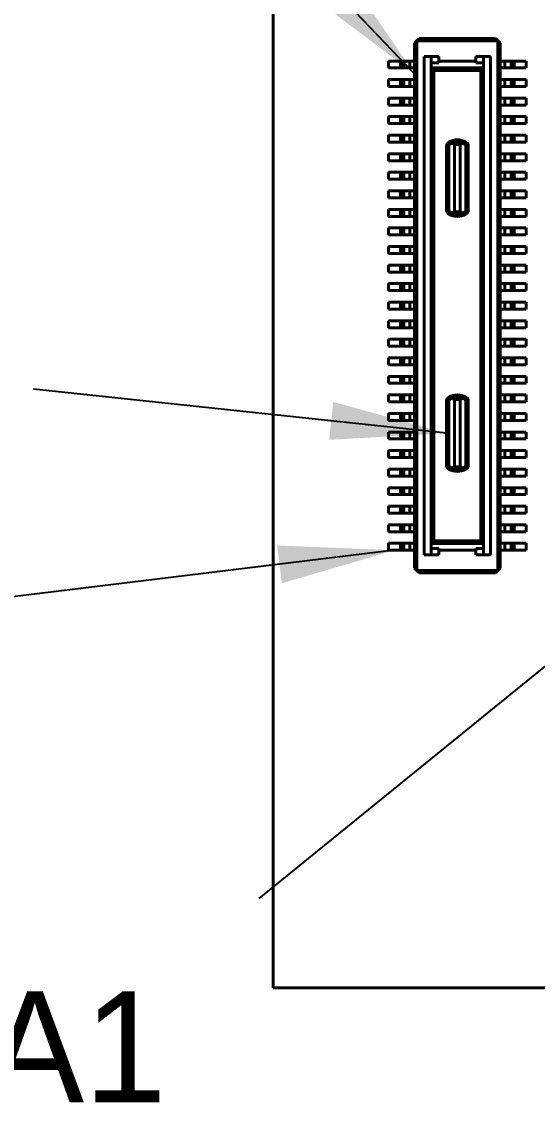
# Model space of a CAD drawing. Header units: millimetres. Extents: x 15 to 205, y 5 to 292.
# Drawn here: x 112.36 to 123.48, y 125.52 to 148.83 of the extents above; entities that cross this region are included whole.
import ezdxf

# ---------------------------------------------------------------- set-up
doc = ezdxf.new("R2010")
doc.units = ezdxf.units.MM
doc.layers.add('Annotations', color=7, linetype='Continuous')
doc.layers.add('Geometries', color=7, linetype='Continuous')
doc.dimstyles.new('ISO-25', dxfattribs={"dimtxt": 2.5, "dimasz": 2.5, "dimexe": 1.25, "dimexo": 0.625, "dimtad": 1, "dimtxsty": 'Standard', "dimcen": 2.5, "dimadec": 0, "dimazin": 0, "dimtfac": 1, "dimtmove": 0, "dimatfit": 3, "dimfxl": 1, "dimarcsym": 0})

msp = doc.modelspace()

# ---------------------------------------------------------------- linework, layer by layer
at = {"layer": 'Geometries', "linetype": 'Continuous', "lineweight": 40}
for p, q in [((117.783, 160.993), (117.783, 127.993)), ((120.878, 148.413), (120.928, 148.463)), ((120.928, 148.463), (122.578, 148.463)), ((122.628, 148.413), (122.578, 148.463)), ((120.828, 148.363), (120.878, 148.413)), ((120.828, 148.363), (120.828, 147.978)), ((120.878, 136.993), (120.878, 148.413)), ((120.878, 148.413), (122.628, 148.413)), ((122.628, 148.413), (122.678, 148.363)), ((122.628, 136.993), (122.628, 148.413)), ((122.678, 148.363), (122.678, 147.978)), ((121.038, 148.073), (121.038, 137.333)), ((121.188, 148.073), (121.038, 148.073)), ((121.188, 147.939), (121.188, 148.073)), ((121.353, 148.073), (121.188, 148.073)), ((121.353, 147.973), (121.353, 148.073)), ((122.153, 148.073), (122.318, 148.073)), ((122.153, 147.973), (122.153, 148.073)), ((122.318, 148.073), (122.468, 148.073)), ((122.318, 147.939), (122.318, 148.073)), ((122.468, 137.333), (122.468, 148.073)), ((120.528, 147.978), (120.268, 147.978)), ((120.268, 147.978), (120.268, 147.828)), ((120.268, 147.828), (120.528, 147.828)), ((120.528, 147.978), (120.572, 147.978)), ((120.528, 147.828), (120.528, 147.978)), ((120.528, 147.828), (120.572, 147.828)), ((120.595, 147.978), (120.572, 147.978)), ((120.572, 147.828), (120.572, 147.978)), ((120.572, 147.828), (120.595, 147.828)), ((120.728, 147.978), (120.595, 147.978)), ((120.595, 147.828), (120.595, 147.978)), ((120.728, 147.828), (120.595, 147.828)), ((120.728, 147.828), (120.728, 147.978)), ((120.828, 147.978), (120.728, 147.978)), ((120.728, 147.828), (120.828, 147.828)), ((120.828, 147.978), (120.828, 147.828)), ((120.828, 147.828), (120.828, 147.578)), ((121.353, 147.939), (121.188, 147.939)), ((121.188, 147.834), (121.188, 147.939)), ((121.188, 137.573), (121.188, 147.834)), ((121.248, 147.773), (121.189, 147.832)), ((121.189, 147.832), (122.317, 147.832)), ((121.248, 147.773), (122.258, 147.773)), ((121.248, 137.634), (121.248, 147.773)), ((121.353, 147.973), (122.153, 147.973)), ((121.353, 147.939), (121.353, 147.973)), ((122.153, 147.939), (122.153, 147.973)), ((122.153, 147.939), (122.318, 147.939)), ((122.258, 147.773), (122.317, 147.832)), ((122.258, 137.634), (122.258, 147.773)), ((122.318, 147.834), (122.318, 147.939)), ((122.318, 137.573), (122.318, 147.834)), ((122.678, 147.978), (122.778, 147.978)), ((122.678, 147.978), (122.678, 147.828)), ((122.778, 147.828), (122.678, 147.828)), ((122.678, 147.828), (122.678, 147.578)), ((122.778, 147.978), (122.91, 147.978)), ((122.778, 147.828), (122.778, 147.978)), ((122.778, 147.828), (122.91, 147.828)), ((122.91, 147.978), (122.934, 147.978)), ((122.91, 147.828), (122.91, 147.978)), ((122.934, 147.828), (122.91, 147.828)), ((122.978, 147.978), (122.934, 147.978)), ((122.934, 147.828), (122.934, 147.978)), ((122.978, 147.828), (122.934, 147.828)), ((122.978, 147.978), (123.238, 147.978)), ((122.978, 147.828), (122.978, 147.978)), ((123.238, 147.828), (122.978, 147.828)), ((123.238, 147.978), (123.238, 147.828)), ((120.528, 147.578), (120.268, 147.578)), ((120.268, 147.578), (120.268, 147.428)), ((120.528, 147.578), (120.572, 147.578)), ((120.528, 147.428), (120.528, 147.578)), ((120.572, 147.428), (120.572, 147.578)), ((120.595, 147.578), (120.572, 147.578)), ((120.728, 147.578), (120.595, 147.578)), ((120.595, 147.428), (120.595, 147.578)), ((120.828, 147.578), (120.728, 147.578)), ((120.728, 147.428), (120.728, 147.578)), ((120.828, 147.578), (120.828, 147.428)), ((122.678, 147.578), (122.778, 147.578)), ((122.678, 147.578), (122.678, 147.428)), ((122.778, 147.578), (122.91, 147.578)), ((122.778, 147.428), (122.778, 147.578)), ((122.91, 147.578), (122.934, 147.578)), ((122.91, 147.428), (122.91, 147.578)), ((122.934, 147.428), (122.934, 147.578)), ((122.978, 147.578), (122.934, 147.578)), ((122.978, 147.578), (123.238, 147.578)), ((122.978, 147.428), (122.978, 147.578)), ((123.238, 147.578), (123.238, 147.428)), ((120.268, 147.428), (120.528, 147.428)), ((120.528, 147.428), (120.572, 147.428)), ((120.572, 147.428), (120.595, 147.428)), ((120.728, 147.428), (120.595, 147.428)), ((120.728, 147.428), (120.828, 147.428)), ((120.828, 147.428), (120.828, 147.178)), ((122.778, 147.428), (122.678, 147.428)), ((122.678, 147.428), (122.678, 147.178)), ((122.778, 147.428), (122.91, 147.428)), ((122.934, 147.428), (122.91, 147.428)), ((122.978, 147.428), (122.934, 147.428)), ((123.238, 147.428), (122.978, 147.428)), ((120.528, 147.178), (120.268, 147.178)), ((120.268, 147.178), (120.268, 147.028)), ((120.528, 147.178), (120.572, 147.178)), ((120.528, 147.028), (120.528, 147.178)), ((120.595, 147.178), (120.572, 147.178)), ((120.572, 147.028), (120.572, 147.178)), ((120.728, 147.178), (120.595, 147.178)), ((120.595, 147.028), (120.595, 147.178)), ((120.828, 147.178), (120.728, 147.178)), ((120.728, 147.028), (120.728, 147.178)), ((120.828, 147.178), (120.828, 147.028)), ((122.678, 147.178), (122.778, 147.178)), ((122.678, 147.178), (122.678, 147.028)), ((122.778, 147.028), (122.778, 147.178)), ((122.778, 147.178), (122.91, 147.178)), ((122.91, 147.178), (122.934, 147.178)), ((122.91, 147.028), (122.91, 147.178)), ((122.934, 147.028), (122.934, 147.178)), ((122.978, 147.178), (122.934, 147.178)), ((122.978, 147.178), (123.238, 147.178)), ((122.978, 147.028), (122.978, 147.178)), ((123.238, 147.178), (123.238, 147.028)), ((120.268, 147.028), (120.528, 147.028)), ((120.528, 147.028), (120.572, 147.028)), ((120.572, 147.028), (120.595, 147.028)), ((120.728, 147.028), (120.595, 147.028)), ((120.728, 147.028), (120.828, 147.028)), ((120.828, 147.028), (120.828, 146.778)), ((122.778, 147.028), (122.678, 147.028)), ((122.678, 147.028), (122.678, 146.778)), ((122.778, 147.028), (122.91, 147.028)), ((122.934, 147.028), (122.91, 147.028)), ((122.978, 147.028), (122.934, 147.028)), ((123.238, 147.028), (122.978, 147.028)), ((120.528, 146.778), (120.268, 146.778)), ((120.268, 146.778), (120.268, 146.628)), ((120.268, 146.628), (120.528, 146.628)), ((120.528, 146.778), (120.572, 146.778)), ((120.528, 146.628), (120.528, 146.778)), ((120.528, 146.628), (120.572, 146.628)), ((120.595, 146.778), (120.572, 146.778)), ((120.572, 146.628), (120.572, 146.778)), ((120.572, 146.628), (120.595, 146.628)), ((120.728, 146.778), (120.595, 146.778)), ((120.595, 146.628), (120.595, 146.778)), ((120.728, 146.628), (120.595, 146.628)), ((120.828, 146.778), (120.728, 146.778)), ((120.728, 146.628), (120.728, 146.778)), ((120.728, 146.628), (120.828, 146.628)), ((120.828, 146.778), (120.828, 146.628)), ((120.828, 146.628), (120.828, 146.378)), ((122.678, 146.778), (122.778, 146.778)), ((122.678, 146.778), (122.678, 146.628)), ((122.778, 146.628), (122.678, 146.628)), ((122.678, 146.628), (122.678, 146.378)), ((122.778, 146.778), (122.91, 146.778)), ((122.778, 146.628), (122.778, 146.778)), ((122.778, 146.628), (122.91, 146.628)), ((122.91, 146.778), (122.934, 146.778)), ((122.91, 146.628), (122.91, 146.778)), ((122.934, 146.628), (122.91, 146.628)), ((122.934, 146.628), (122.934, 146.778)), ((122.978, 146.778), (122.934, 146.778)), ((122.978, 146.628), (122.934, 146.628)), ((122.978, 146.628), (122.978, 146.778)), ((122.978, 146.778), (123.238, 146.778)), ((123.238, 146.628), (122.978, 146.628)), ((123.238, 146.778), (123.238, 146.628)), ((120.528, 146.378), (120.268, 146.378)), ((120.268, 146.378), (120.268, 146.228)), ((120.528, 146.378), (120.572, 146.378)), ((120.528, 146.228), (120.528, 146.378)), ((120.595, 146.378), (120.572, 146.378)), ((120.572, 146.228), (120.572, 146.378)), ((120.728, 146.378), (120.595, 146.378)), ((120.595, 146.228), (120.595, 146.378)), ((120.828, 146.378), (120.728, 146.378)), ((120.728, 146.228), (120.728, 146.378)), ((120.828, 146.378), (120.828, 146.228)), ((122.678, 146.378), (122.778, 146.378)), ((122.678, 146.378), (122.678, 146.228)), ((122.778, 146.378), (122.91, 146.378)), ((122.778, 146.228), (122.778, 146.378)), ((122.91, 146.228), (122.91, 146.378)), ((122.91, 146.378), (122.934, 146.378)), ((122.978, 146.378), (122.934, 146.378)), ((122.934, 146.228), (122.934, 146.378)), ((122.978, 146.378), (123.238, 146.378)), ((122.978, 146.228), (122.978, 146.378)), ((123.238, 146.378), (123.238, 146.228)), ((120.268, 146.228), (120.528, 146.228)), ((120.528, 146.228), (120.572, 146.228)), ((120.572, 146.228), (120.595, 146.228)), ((120.728, 146.228), (120.595, 146.228)), ((120.728, 146.228), (120.828, 146.228)), ((120.828, 146.228), (120.828, 145.978)), ((121.568, 146.142), (121.518, 146.142)), ((121.518, 146.142), (121.518, 144.765)), ((121.568, 146.229), (121.593, 146.186)), ((121.568, 146.142), (121.568, 144.765)), ((121.693, 144.735), (121.693, 146.172)), ((121.813, 146.172), (121.813, 144.735)), ((121.938, 146.229), (121.913, 146.186)), ((121.988, 146.142), (121.938, 146.142)), ((121.938, 144.765), (121.938, 146.142)), ((121.988, 144.765), (121.988, 146.142)), ((122.778, 146.228), (122.678, 146.228)), ((122.678, 146.228), (122.678, 145.978)), ((122.778, 146.228), (122.91, 146.228)), ((122.934, 146.228), (122.91, 146.228)), ((122.978, 146.228), (122.934, 146.228)), ((123.238, 146.228), (122.978, 146.228)), ((120.528, 145.978), (120.268, 145.978)), ((120.268, 145.978), (120.268, 145.828)), ((120.528, 145.978), (120.572, 145.978)), ((120.528, 145.828), (120.528, 145.978)), ((120.595, 145.978), (120.572, 145.978)), ((120.572, 145.828), (120.572, 145.978)), ((120.728, 145.978), (120.595, 145.978)), ((120.595, 145.828), (120.595, 145.978)), ((120.828, 145.978), (120.728, 145.978)), ((120.728, 145.828), (120.728, 145.978)), ((120.828, 145.978), (120.828, 145.828)), ((122.678, 145.978), (122.778, 145.978)), ((122.678, 145.978), (122.678, 145.828)), ((122.778, 145.978), (122.91, 145.978)), ((122.778, 145.828), (122.778, 145.978)), ((122.91, 145.978), (122.934, 145.978)), ((122.91, 145.828), (122.91, 145.978)), ((122.934, 145.828), (122.934, 145.978)), ((122.978, 145.978), (122.934, 145.978)), ((122.978, 145.978), (123.238, 145.978)), ((122.978, 145.828), (122.978, 145.978)), ((123.238, 145.978), (123.238, 145.828)), ((120.268, 145.828), (120.528, 145.828)), ((120.528, 145.828), (120.572, 145.828)), ((120.572, 145.828), (120.595, 145.828)), ((120.728, 145.828), (120.595, 145.828)), ((120.728, 145.828), (120.828, 145.828)), ((120.828, 145.828), (120.828, 145.578)), ((122.778, 145.828), (122.678, 145.828)), ((122.678, 145.828), (122.678, 145.578)), ((122.778, 145.828), (122.91, 145.828)), ((122.934, 145.828), (122.91, 145.828)), ((122.978, 145.828), (122.934, 145.828)), ((123.238, 145.828), (122.978, 145.828)), ((120.528, 145.578), (120.268, 145.578)), ((120.268, 145.578), (120.268, 145.428)), ((120.268, 145.428), (120.528, 145.428)), ((120.528, 145.578), (120.572, 145.578)), ((120.528, 145.428), (120.528, 145.578)), ((120.528, 145.428), (120.572, 145.428)), ((120.595, 145.578), (120.572, 145.578)), ((120.572, 145.428), (120.572, 145.578)), ((120.572, 145.428), (120.595, 145.428)), ((120.728, 145.578), (120.595, 145.578)), ((120.595, 145.428), (120.595, 145.578)), ((120.728, 145.428), (120.595, 145.428)), ((120.828, 145.578), (120.728, 145.578)), ((120.728, 145.428), (120.728, 145.578)), ((120.728, 145.428), (120.828, 145.428)), ((120.828, 145.578), (120.828, 145.428)), ((120.828, 145.428), (120.828, 145.178)), ((122.678, 145.578), (122.778, 145.578)), ((122.678, 145.578), (122.678, 145.428)), ((122.778, 145.428), (122.678, 145.428)), ((122.678, 145.428), (122.678, 145.178)), ((122.778, 145.578), (122.91, 145.578)), ((122.778, 145.428), (122.778, 145.578)), ((122.778, 145.428), (122.91, 145.428)), ((122.91, 145.578), (122.934, 145.578)), ((122.91, 145.428), (122.91, 145.578)), ((122.934, 145.428), (122.91, 145.428)), ((122.978, 145.578), (122.934, 145.578)), ((122.934, 145.428), (122.934, 145.578)), ((122.978, 145.428), (122.934, 145.428)), ((122.978, 145.578), (123.238, 145.578)), ((122.978, 145.428), (122.978, 145.578)), ((123.238, 145.428), (122.978, 145.428)), ((123.238, 145.578), (123.238, 145.428)), ((120.528, 145.178), (120.268, 145.178)), ((120.268, 145.178), (120.268, 145.028)), ((120.268, 145.028), (120.528, 145.028)), ((120.528, 145.028), (120.528, 145.178)), ((120.528, 145.178), (120.572, 145.178)), ((120.528, 145.028), (120.572, 145.028)), ((120.595, 145.178), (120.572, 145.178)), ((120.572, 145.028), (120.572, 145.178)), ((120.572, 145.028), (120.595, 145.028)), ((120.595, 145.028), (120.595, 145.178)), ((120.728, 145.178), (120.595, 145.178)), ((120.728, 145.028), (120.595, 145.028)), ((120.828, 145.178), (120.728, 145.178)), ((120.728, 145.028), (120.728, 145.178)), ((120.728, 145.028), (120.828, 145.028)), ((120.828, 145.178), (120.828, 145.028)), ((120.828, 145.028), (120.828, 144.778)), ((122.678, 145.178), (122.778, 145.178)), ((122.678, 145.178), (122.678, 145.028)), ((122.778, 145.028), (122.678, 145.028)), ((122.678, 145.028), (122.678, 144.778)), ((122.778, 145.178), (122.91, 145.178)), ((122.778, 145.028), (122.778, 145.178)), ((122.778, 145.028), (122.91, 145.028)), ((122.91, 145.028), (122.91, 145.178)), ((122.91, 145.178), (122.934, 145.178)), ((122.934, 145.028), (122.91, 145.028)), ((122.978, 145.178), (122.934, 145.178)), ((122.934, 145.028), (122.934, 145.178)), ((122.978, 145.028), (122.934, 145.028)), ((122.978, 145.178), (123.238, 145.178)), ((122.978, 145.028), (122.978, 145.178)), ((123.238, 145.028), (122.978, 145.028)), ((123.238, 145.178), (123.238, 145.028)), ((120.528, 144.778), (120.268, 144.778)), ((120.268, 144.778), (120.268, 144.628)), ((120.528, 144.628), (120.528, 144.778)), ((120.528, 144.778), (120.572, 144.778)), ((120.595, 144.778), (120.572, 144.778)), ((120.572, 144.628), (120.572, 144.778)), ((120.595, 144.628), (120.595, 144.778)), ((120.728, 144.778), (120.595, 144.778)), ((120.828, 144.778), (120.728, 144.778)), ((120.728, 144.628), (120.728, 144.778)), ((120.828, 144.778), (120.828, 144.628)), ((121.518, 144.765), (121.568, 144.765)), ((121.568, 144.678), (121.593, 144.721)), ((121.913, 144.721), (121.938, 144.678)), ((121.938, 144.765), (121.988, 144.765)), ((122.678, 144.778), (122.778, 144.778)), ((122.678, 144.778), (122.678, 144.628)), ((122.778, 144.778), (122.91, 144.778)), ((122.778, 144.628), (122.778, 144.778)), ((122.91, 144.778), (122.934, 144.778)), ((122.91, 144.628), (122.91, 144.778)), ((122.978, 144.778), (122.934, 144.778)), ((122.934, 144.628), (122.934, 144.778)), ((122.978, 144.778), (123.238, 144.778)), ((122.978, 144.628), (122.978, 144.778)), ((123.238, 144.778), (123.238, 144.628)), ((120.268, 144.628), (120.528, 144.628)), ((120.528, 144.628), (120.572, 144.628)), ((120.572, 144.628), (120.595, 144.628)), ((120.728, 144.628), (120.595, 144.628)), ((120.728, 144.628), (120.828, 144.628)), ((120.828, 144.628), (120.828, 144.378)), ((122.778, 144.628), (122.678, 144.628)), ((122.678, 144.628), (122.678, 144.378)), ((122.778, 144.628), (122.91, 144.628)), ((122.934, 144.628), (122.91, 144.628)), ((122.978, 144.628), (122.934, 144.628)), ((123.238, 144.628), (122.978, 144.628)), ((120.528, 144.378), (120.268, 144.378)), ((120.268, 144.378), (120.268, 144.228)), ((120.528, 144.378), (120.572, 144.378)), ((120.528, 144.228), (120.528, 144.378)), ((120.572, 144.228), (120.572, 144.378)), ((120.595, 144.378), (120.572, 144.378)), ((120.728, 144.378), (120.595, 144.378)), ((120.595, 144.228), (120.595, 144.378)), ((120.828, 144.378), (120.728, 144.378)), ((120.728, 144.228), (120.728, 144.378)), ((120.828, 144.378), (120.828, 144.228)), ((122.678, 144.378), (122.778, 144.378)), ((122.678, 144.378), (122.678, 144.228)), ((122.778, 144.378), (122.91, 144.378)), ((122.778, 144.228), (122.778, 144.378)), ((122.91, 144.378), (122.934, 144.378)), ((122.91, 144.228), (122.91, 144.378)), ((122.978, 144.378), (122.934, 144.378)), ((122.934, 144.228), (122.934, 144.378)), ((122.978, 144.378), (123.238, 144.378)), ((122.978, 144.228), (122.978, 144.378)), ((123.238, 144.378), (123.238, 144.228)), ((120.268, 144.228), (120.528, 144.228)), ((120.528, 144.228), (120.572, 144.228)), ((120.572, 144.228), (120.595, 144.228)), ((120.728, 144.228), (120.595, 144.228)), ((120.728, 144.228), (120.828, 144.228)), ((120.828, 144.228), (120.828, 143.978)), ((122.778, 144.228), (122.678, 144.228)), ((122.678, 144.228), (122.678, 143.978)), ((122.778, 144.228), (122.91, 144.228)), ((122.934, 144.228), (122.91, 144.228)), ((122.978, 144.228), (122.934, 144.228)), ((123.238, 144.228), (122.978, 144.228)), ((120.528, 143.978), (120.268, 143.978)), ((120.268, 143.978), (120.268, 143.828)), ((120.268, 143.828), (120.528, 143.828)), ((120.528, 143.978), (120.572, 143.978)), ((120.528, 143.828), (120.528, 143.978)), ((120.528, 143.828), (120.572, 143.828)), ((120.595, 143.978), (120.572, 143.978)), ((120.572, 143.828), (120.572, 143.978)), ((120.572, 143.828), (120.595, 143.828)), ((120.728, 143.978), (120.595, 143.978)), ((120.595, 143.828), (120.595, 143.978)), ((120.728, 143.828), (120.595, 143.828)), ((120.828, 143.978), (120.728, 143.978)), ((120.728, 143.828), (120.728, 143.978)), ((120.728, 143.828), (120.828, 143.828)), ((120.828, 143.978), (120.828, 143.828)), ((120.828, 143.828), (120.828, 143.578)), ((122.678, 143.978), (122.778, 143.978)), ((122.678, 143.978), (122.678, 143.828)), ((122.778, 143.828), (122.678, 143.828)), ((122.678, 143.828), (122.678, 143.578)), ((122.778, 143.828), (122.778, 143.978)), ((122.778, 143.978), (122.91, 143.978)), ((122.778, 143.828), (122.91, 143.828)), ((122.91, 143.978), (122.934, 143.978)), ((122.91, 143.828), (122.91, 143.978)), ((122.934, 143.828), (122.91, 143.828)), ((122.978, 143.978), (122.934, 143.978)), ((122.934, 143.828), (122.934, 143.978)), ((122.978, 143.828), (122.934, 143.828)), ((122.978, 143.978), (123.238, 143.978)), ((122.978, 143.828), (122.978, 143.978)), ((123.238, 143.828), (122.978, 143.828)), ((123.238, 143.978), (123.238, 143.828)), ((120.268, 143.578), (120.268, 143.428)), ((120.528, 143.578), (120.268, 143.578)), ((120.528, 143.428), (120.528, 143.578)), ((120.528, 143.578), (120.572, 143.578)), ((120.595, 143.578), (120.572, 143.578)), ((120.572, 143.428), (120.572, 143.578)), ((120.595, 143.428), (120.595, 143.578)), ((120.728, 143.578), (120.595, 143.578)), ((120.828, 143.578), (120.728, 143.578)), ((120.728, 143.428), (120.728, 143.578)), ((120.828, 143.578), (120.828, 143.428)), ((122.678, 143.578), (122.778, 143.578)), ((122.678, 143.578), (122.678, 143.428)), ((122.778, 143.578), (122.91, 143.578)), ((122.778, 143.428), (122.778, 143.578)), ((122.91, 143.578), (122.934, 143.578)), ((122.91, 143.428), (122.91, 143.578)), ((122.978, 143.578), (122.934, 143.578)), ((122.934, 143.428), (122.934, 143.578)), ((122.978, 143.578), (123.238, 143.578)), ((122.978, 143.428), (122.978, 143.578)), ((123.238, 143.578), (123.238, 143.428)), ((120.268, 143.428), (120.528, 143.428)), ((120.528, 143.428), (120.572, 143.428)), ((120.572, 143.428), (120.595, 143.428)), ((120.728, 143.428), (120.595, 143.428)), ((120.728, 143.428), (120.828, 143.428)), ((120.828, 143.428), (120.828, 143.178)), ((122.778, 143.428), (122.678, 143.428)), ((122.678, 143.428), (122.678, 143.178)), ((122.778, 143.428), (122.91, 143.428)), ((122.934, 143.428), (122.91, 143.428)), ((122.978, 143.428), (122.934, 143.428)), ((123.238, 143.428), (122.978, 143.428)), ((120.528, 143.178), (120.268, 143.178)), ((120.268, 143.178), (120.268, 143.028)), ((120.528, 143.178), (120.572, 143.178)), ((120.528, 143.028), (120.528, 143.178)), ((120.595, 143.178), (120.572, 143.178)), ((120.572, 143.028), (120.572, 143.178)), ((120.728, 143.178), (120.595, 143.178)), ((120.595, 143.028), (120.595, 143.178)), ((120.728, 143.028), (120.728, 143.178)), ((120.828, 143.178), (120.728, 143.178)), ((120.828, 143.178), (120.828, 143.028)), ((122.678, 143.178), (122.778, 143.178)), ((122.678, 143.178), (122.678, 143.028)), ((122.778, 143.178), (122.91, 143.178)), ((122.778, 143.028), (122.778, 143.178)), ((122.91, 143.178), (122.934, 143.178)), ((122.91, 143.028), (122.91, 143.178)), ((122.978, 143.178), (122.934, 143.178)), ((122.934, 143.028), (122.934, 143.178)), ((122.978, 143.178), (123.238, 143.178)), ((122.978, 143.028), (122.978, 143.178)), ((123.238, 143.178), (123.238, 143.028)), ((120.268, 143.028), (120.528, 143.028)), ((120.528, 143.028), (120.572, 143.028)), ((120.572, 143.028), (120.595, 143.028)), ((120.728, 143.028), (120.595, 143.028)), ((120.728, 143.028), (120.828, 143.028)), ((120.828, 143.028), (120.828, 142.778)), ((122.778, 143.028), (122.678, 143.028)), ((122.678, 143.028), (122.678, 142.778)), ((122.778, 143.028), (122.91, 143.028)), ((122.934, 143.028), (122.91, 143.028)), ((122.978, 143.028), (122.934, 143.028)), ((123.238, 143.028), (122.978, 143.028)), ((120.528, 142.778), (120.268, 142.778)), ((120.268, 142.778), (120.268, 142.628)), ((120.268, 142.628), (120.528, 142.628)), ((120.528, 142.628), (120.528, 142.778)), ((120.528, 142.778), (120.572, 142.778)), ((120.528, 142.628), (120.572, 142.628)), ((120.572, 142.628), (120.572, 142.778)), ((120.595, 142.778), (120.572, 142.778)), ((120.572, 142.628), (120.595, 142.628)), ((120.728, 142.778), (120.595, 142.778)), ((120.595, 142.628), (120.595, 142.778)), ((120.728, 142.628), (120.595, 142.628)), ((120.828, 142.778), (120.728, 142.778)), ((120.728, 142.628), (120.728, 142.778)), ((120.728, 142.628), (120.828, 142.628)), ((120.828, 142.778), (120.828, 142.628)), ((120.828, 142.628), (120.828, 142.378)), ((122.678, 142.778), (122.778, 142.778)), ((122.678, 142.778), (122.678, 142.628)), ((122.778, 142.628), (122.678, 142.628)), ((122.678, 142.628), (122.678, 142.378)), ((122.778, 142.778), (122.91, 142.778)), ((122.778, 142.628), (122.778, 142.778)), ((122.778, 142.628), (122.91, 142.628)), ((122.91, 142.778), (122.934, 142.778)), ((122.91, 142.628), (122.91, 142.778)), ((122.934, 142.628), (122.91, 142.628)), ((122.978, 142.778), (122.934, 142.778)), ((122.934, 142.628), (122.934, 142.778)), ((122.978, 142.628), (122.934, 142.628)), ((122.978, 142.778), (123.238, 142.778)), ((122.978, 142.628), (122.978, 142.778)), ((123.238, 142.628), (122.978, 142.628)), ((123.238, 142.778), (123.238, 142.628)), ((120.528, 142.378), (120.268, 142.378)), ((120.268, 142.378), (120.268, 142.228)), ((120.268, 142.228), (120.528, 142.228)), ((120.528, 142.228), (120.528, 142.378)), ((120.528, 142.378), (120.572, 142.378)), ((120.528, 142.228), (120.572, 142.228)), ((120.595, 142.378), (120.572, 142.378)), ((120.572, 142.228), (120.572, 142.378)), ((120.572, 142.228), (120.595, 142.228)), ((120.728, 142.378), (120.595, 142.378)), ((120.595, 142.228), (120.595, 142.378)), ((120.728, 142.228), (120.595, 142.228)), ((120.828, 142.378), (120.728, 142.378)), ((120.728, 142.228), (120.728, 142.378)), ((120.728, 142.228), (120.828, 142.228)), ((120.828, 142.378), (120.828, 142.228)), ((120.828, 142.228), (120.828, 141.978)), ((122.678, 142.378), (122.778, 142.378)), ((122.678, 142.378), (122.678, 142.228)), ((122.778, 142.228), (122.678, 142.228)), ((122.678, 142.228), (122.678, 141.978)), ((122.778, 142.378), (122.91, 142.378)), ((122.778, 142.228), (122.778, 142.378)), ((122.778, 142.228), (122.91, 142.228)), ((122.91, 142.228), (122.91, 142.378)), ((122.91, 142.378), (122.934, 142.378)), ((122.934, 142.228), (122.91, 142.228)), ((122.978, 142.378), (122.934, 142.378)), ((122.934, 142.228), (122.934, 142.378)), ((122.978, 142.228), (122.934, 142.228)), ((122.978, 142.378), (123.238, 142.378)), ((122.978, 142.228), (122.978, 142.378)), ((123.238, 142.228), (122.978, 142.228)), ((123.238, 142.378), (123.238, 142.228)), ((120.268, 141.978), (120.268, 141.828)), ((120.528, 141.978), (120.268, 141.978)), ((120.528, 141.978), (120.572, 141.978)), ((120.528, 141.828), (120.528, 141.978)), ((120.572, 141.828), (120.572, 141.978)), ((120.595, 141.978), (120.572, 141.978)), ((120.728, 141.978), (120.595, 141.978)), ((120.595, 141.828), (120.595, 141.978)), ((120.828, 141.978), (120.728, 141.978)), ((120.728, 141.828), (120.728, 141.978)), ((120.828, 141.978), (120.828, 141.828)), ((122.678, 141.978), (122.778, 141.978)), ((122.678, 141.978), (122.678, 141.828)), ((122.778, 141.978), (122.91, 141.978)), ((122.778, 141.828), (122.778, 141.978)), ((122.91, 141.978), (122.934, 141.978)), ((122.91, 141.828), (122.91, 141.978)), ((122.978, 141.978), (122.934, 141.978)), ((122.934, 141.828), (122.934, 141.978)), ((122.978, 141.978), (123.238, 141.978)), ((122.978, 141.828), (122.978, 141.978)), ((123.238, 141.978), (123.238, 141.828)), ((120.268, 141.828), (120.528, 141.828)), ((120.528, 141.828), (120.572, 141.828)), ((120.572, 141.828), (120.595, 141.828)), ((120.728, 141.828), (120.595, 141.828)), ((120.728, 141.828), (120.828, 141.828)), ((120.828, 141.828), (120.828, 141.578)), ((122.778, 141.828), (122.678, 141.828)), ((122.678, 141.828), (122.678, 141.578)), ((122.778, 141.828), (122.91, 141.828)), ((122.934, 141.828), (122.91, 141.828)), ((122.978, 141.828), (122.934, 141.828)), ((123.238, 141.828), (122.978, 141.828)), ((120.528, 141.578), (120.268, 141.578)), ((120.268, 141.578), (120.268, 141.428)), ((120.528, 141.578), (120.572, 141.578)), ((120.528, 141.428), (120.528, 141.578)), ((120.572, 141.428), (120.572, 141.578)), ((120.595, 141.578), (120.572, 141.578)), ((120.728, 141.578), (120.595, 141.578)), ((120.595, 141.428), (120.595, 141.578)), ((120.828, 141.578), (120.728, 141.578)), ((120.728, 141.428), (120.728, 141.578)), ((120.828, 141.578), (120.828, 141.428)), ((122.678, 141.578), (122.778, 141.578)), ((122.678, 141.578), (122.678, 141.428)), ((122.778, 141.578), (122.91, 141.578)), ((122.778, 141.428), (122.778, 141.578)), ((122.91, 141.578), (122.934, 141.578)), ((122.91, 141.428), (122.91, 141.578)), ((122.978, 141.578), (122.934, 141.578)), ((122.934, 141.428), (122.934, 141.578)), ((122.978, 141.578), (123.238, 141.578)), ((122.978, 141.428), (122.978, 141.578)), ((123.238, 141.578), (123.238, 141.428)), ((120.268, 141.428), (120.528, 141.428)), ((120.528, 141.428), (120.572, 141.428)), ((120.572, 141.428), (120.595, 141.428)), ((120.728, 141.428), (120.595, 141.428)), ((120.728, 141.428), (120.828, 141.428)), ((120.828, 141.428), (120.828, 141.178)), ((122.778, 141.428), (122.678, 141.428)), ((122.678, 141.428), (122.678, 141.178)), ((122.778, 141.428), (122.91, 141.428)), ((122.934, 141.428), (122.91, 141.428)), ((122.978, 141.428), (122.934, 141.428)), ((123.238, 141.428), (122.978, 141.428)), ((120.528, 141.178), (120.268, 141.178)), ((120.268, 141.178), (120.268, 141.028)), ((120.268, 141.028), (120.528, 141.028)), ((120.528, 141.178), (120.572, 141.178)), ((120.528, 141.028), (120.528, 141.178)), ((120.528, 141.028), (120.572, 141.028)), ((120.595, 141.178), (120.572, 141.178)), ((120.572, 141.028), (120.572, 141.178)), ((120.572, 141.028), (120.595, 141.028)), ((120.728, 141.178), (120.595, 141.178)), ((120.595, 141.028), (120.595, 141.178)), ((120.728, 141.028), (120.595, 141.028)), ((120.828, 141.178), (120.728, 141.178)), ((120.728, 141.028), (120.728, 141.178)), ((120.728, 141.028), (120.828, 141.028)), ((120.828, 141.178), (120.828, 141.028)), ((120.828, 141.028), (120.828, 140.778)), ((122.678, 141.178), (122.778, 141.178)), ((122.678, 141.178), (122.678, 141.028)), ((122.778, 141.028), (122.678, 141.028)), ((122.678, 141.028), (122.678, 140.778)), ((122.778, 141.178), (122.91, 141.178)), ((122.778, 141.028), (122.778, 141.178)), ((122.778, 141.028), (122.91, 141.028)), ((122.91, 141.178), (122.934, 141.178)), ((122.91, 141.028), (122.91, 141.178)), ((122.934, 141.028), (122.91, 141.028)), ((122.978, 141.178), (122.934, 141.178)), ((122.934, 141.028), (122.934, 141.178)), ((122.978, 141.028), (122.934, 141.028)), ((122.978, 141.178), (123.238, 141.178)), ((122.978, 141.028), (122.978, 141.178)), ((123.238, 141.028), (122.978, 141.028)), ((123.238, 141.178), (123.238, 141.028)), ((120.528, 140.778), (120.268, 140.778)), ((120.268, 140.778), (120.268, 140.628)), ((120.528, 140.628), (120.528, 140.778)), ((120.528, 140.778), (120.572, 140.778)), ((120.572, 140.628), (120.572, 140.778)), ((120.595, 140.778), (120.572, 140.778)), ((120.728, 140.778), (120.595, 140.778)), ((120.595, 140.628), (120.595, 140.778)), ((120.728, 140.628), (120.728, 140.778)), ((120.828, 140.778), (120.728, 140.778)), ((120.828, 140.778), (120.828, 140.628)), ((122.678, 140.778), (122.678, 140.628)), ((122.678, 140.778), (122.778, 140.778)), ((122.778, 140.628), (122.778, 140.778)), ((122.778, 140.778), (122.91, 140.778)), ((122.91, 140.778), (122.934, 140.778)), ((122.91, 140.628), (122.91, 140.778)), ((122.978, 140.778), (122.934, 140.778)), ((122.934, 140.628), (122.934, 140.778)), ((122.978, 140.628), (122.978, 140.778)), ((122.978, 140.778), (123.238, 140.778)), ((123.238, 140.778), (123.238, 140.628)), ((120.268, 140.628), (120.528, 140.628)), ((120.528, 140.628), (120.572, 140.628)), ((120.572, 140.628), (120.595, 140.628)), ((120.728, 140.628), (120.595, 140.628)), ((120.728, 140.628), (120.828, 140.628)), ((120.828, 140.628), (120.828, 140.378)), ((121.568, 140.642), (121.518, 140.642)), ((121.518, 139.265), (121.518, 140.642)), ((121.593, 140.686), (121.568, 140.729)), ((121.568, 139.265), (121.568, 140.642)), ((121.693, 140.672), (121.693, 139.235)), ((121.813, 139.235), (121.813, 140.672)), ((121.938, 140.729), (121.913, 140.686)), ((121.988, 140.642), (121.938, 140.642)), ((121.938, 140.642), (121.938, 139.265)), ((121.988, 140.642), (121.988, 139.265)), ((122.778, 140.628), (122.678, 140.628)), ((122.678, 140.628), (122.678, 140.378)), ((122.778, 140.628), (122.91, 140.628)), ((122.934, 140.628), (122.91, 140.628)), ((122.978, 140.628), (122.934, 140.628)), ((123.238, 140.628), (122.978, 140.628)), ((120.528, 140.378), (120.268, 140.378)), ((120.268, 140.378), (120.268, 140.228)), ((120.528, 140.378), (120.572, 140.378)), ((120.528, 140.228), (120.528, 140.378)), ((120.595, 140.378), (120.572, 140.378)), ((120.572, 140.228), (120.572, 140.378)), ((120.728, 140.378), (120.595, 140.378)), ((120.595, 140.228), (120.595, 140.378)), ((120.828, 140.378), (120.728, 140.378)), ((120.728, 140.228), (120.728, 140.378)), ((120.828, 140.378), (120.828, 140.228)), ((122.678, 140.378), (122.778, 140.378)), ((122.678, 140.378), (122.678, 140.228)), ((122.778, 140.378), (122.91, 140.378)), ((122.778, 140.228), (122.778, 140.378)), ((122.91, 140.378), (122.934, 140.378)), ((122.91, 140.228), (122.91, 140.378)), ((122.978, 140.378), (122.934, 140.378)), ((122.934, 140.228), (122.934, 140.378)), ((122.978, 140.378), (123.238, 140.378)), ((122.978, 140.228), (122.978, 140.378)), ((123.238, 140.378), (123.238, 140.228)), ((120.268, 140.228), (120.528, 140.228)), ((120.528, 140.228), (120.572, 140.228)), ((120.572, 140.228), (120.595, 140.228)), ((120.728, 140.228), (120.595, 140.228)), ((120.728, 140.228), (120.828, 140.228)), ((120.828, 140.228), (120.828, 139.978)), ((122.778, 140.228), (122.678, 140.228)), ((122.678, 140.228), (122.678, 139.978)), ((122.778, 140.228), (122.91, 140.228)), ((122.934, 140.228), (122.91, 140.228)), ((122.978, 140.228), (122.934, 140.228)), ((123.238, 140.228), (122.978, 140.228)), ((120.528, 139.978), (120.268, 139.978)), ((120.268, 139.978), (120.268, 139.828)), ((120.268, 139.828), (120.528, 139.828)), ((120.528, 139.978), (120.572, 139.978)), ((120.528, 139.828), (120.528, 139.978)), ((120.528, 139.828), (120.572, 139.828)), ((120.595, 139.978), (120.572, 139.978)), ((120.572, 139.828), (120.572, 139.978)), ((120.572, 139.828), (120.595, 139.828)), ((120.728, 139.978), (120.595, 139.978)), ((120.595, 139.828), (120.595, 139.978)), ((120.728, 139.828), (120.595, 139.828)), ((120.828, 139.978), (120.728, 139.978)), ((120.728, 139.828), (120.728, 139.978)), ((120.728, 139.828), (120.828, 139.828)), ((120.828, 139.978), (120.828, 139.828)), ((120.828, 139.828), (120.828, 139.578)), ((122.678, 139.978), (122.778, 139.978)), ((122.678, 139.978), (122.678, 139.828)), ((122.778, 139.828), (122.678, 139.828)), ((122.678, 139.828), (122.678, 139.578)), ((122.778, 139.978), (122.91, 139.978)), ((122.778, 139.828), (122.778, 139.978)), ((122.778, 139.828), (122.91, 139.828)), ((122.91, 139.828), (122.91, 139.978)), ((122.91, 139.978), (122.934, 139.978)), ((122.934, 139.828), (122.91, 139.828)), ((122.934, 139.828), (122.934, 139.978)), ((122.978, 139.978), (122.934, 139.978)), ((122.978, 139.828), (122.934, 139.828)), ((122.978, 139.828), (122.978, 139.978)), ((122.978, 139.978), (123.238, 139.978)), ((123.238, 139.828), (122.978, 139.828)), ((123.238, 139.978), (123.238, 139.828)), ((120.528, 139.578), (120.268, 139.578)), ((120.268, 139.578), (120.268, 139.428)), ((120.268, 139.428), (120.528, 139.428)), ((120.528, 139.578), (120.572, 139.578)), ((120.528, 139.428), (120.528, 139.578)), ((120.528, 139.428), (120.572, 139.428)), ((120.595, 139.578), (120.572, 139.578)), ((120.572, 139.428), (120.572, 139.578)), ((120.572, 139.428), (120.595, 139.428)), ((120.728, 139.578), (120.595, 139.578)), ((120.595, 139.428), (120.595, 139.578)), ((120.728, 139.428), (120.595, 139.428)), ((120.828, 139.578), (120.728, 139.578)), ((120.728, 139.428), (120.728, 139.578)), ((120.728, 139.428), (120.828, 139.428)), ((120.828, 139.578), (120.828, 139.428)), ((120.828, 139.428), (120.828, 139.178)), ((122.678, 139.578), (122.778, 139.578)), ((122.678, 139.578), (122.678, 139.428)), ((122.778, 139.428), (122.678, 139.428)), ((122.678, 139.428), (122.678, 139.178)), ((122.778, 139.578), (122.91, 139.578)), ((122.778, 139.428), (122.778, 139.578)), ((122.778, 139.428), (122.91, 139.428)), ((122.91, 139.578), (122.934, 139.578)), ((122.91, 139.428), (122.91, 139.578)), ((122.934, 139.428), (122.91, 139.428)), ((122.934, 139.428), (122.934, 139.578)), ((122.978, 139.578), (122.934, 139.578)), ((122.978, 139.428), (122.934, 139.428)), ((122.978, 139.578), (123.238, 139.578)), ((122.978, 139.428), (122.978, 139.578)), ((123.238, 139.428), (122.978, 139.428)), ((123.238, 139.578), (123.238, 139.428)), ((120.268, 139.178), (120.268, 139.028)), ((120.528, 139.178), (120.268, 139.178)), ((120.528, 139.028), (120.528, 139.178)), ((120.528, 139.178), (120.572, 139.178)), ((120.595, 139.178), (120.572, 139.178)), ((120.572, 139.028), (120.572, 139.178)), ((120.728, 139.178), (120.595, 139.178)), ((120.595, 139.028), (120.595, 139.178)), ((120.828, 139.178), (120.728, 139.178)), ((120.728, 139.028), (120.728, 139.178)), ((120.828, 139.178), (120.828, 139.028)), ((121.518, 139.265), (121.568, 139.265)), ((121.593, 139.221), (121.568, 139.178)), ((121.913, 139.221), (121.938, 139.178)), ((121.938, 139.265), (121.988, 139.265)), ((122.678, 139.178), (122.778, 139.178)), ((122.678, 139.178), (122.678, 139.028)), ((122.778, 139.178), (122.91, 139.178)), ((122.778, 139.028), (122.778, 139.178)), ((122.91, 139.178), (122.934, 139.178)), ((122.91, 139.028), (122.91, 139.178)), ((122.978, 139.178), (122.934, 139.178)), ((122.934, 139.028), (122.934, 139.178)), ((122.978, 139.178), (123.238, 139.178)), ((122.978, 139.028), (122.978, 139.178)), ((123.238, 139.178), (123.238, 139.028)), ((120.268, 139.028), (120.528, 139.028)), ((120.528, 139.028), (120.572, 139.028)), ((120.572, 139.028), (120.595, 139.028)), ((120.728, 139.028), (120.595, 139.028)), ((120.728, 139.028), (120.828, 139.028)), ((120.828, 139.028), (120.828, 138.778)), ((122.778, 139.028), (122.678, 139.028)), ((122.678, 139.028), (122.678, 138.778)), ((122.778, 139.028), (122.91, 139.028)), ((122.934, 139.028), (122.91, 139.028)), ((122.978, 139.028), (122.934, 139.028)), ((123.238, 139.028), (122.978, 139.028)), ((120.268, 138.778), (120.268, 138.628)), ((120.528, 138.778), (120.268, 138.778)), ((120.528, 138.778), (120.572, 138.778)), ((120.528, 138.628), (120.528, 138.778)), ((120.595, 138.778), (120.572, 138.778)), ((120.572, 138.628), (120.572, 138.778)), ((120.728, 138.778), (120.595, 138.778)), ((120.595, 138.628), (120.595, 138.778)), ((120.828, 138.778), (120.728, 138.778)), ((120.728, 138.628), (120.728, 138.778)), ((120.828, 138.778), (120.828, 138.628)), ((122.678, 138.778), (122.778, 138.778)), ((122.678, 138.778), (122.678, 138.628)), ((122.778, 138.778), (122.91, 138.778)), ((122.778, 138.628), (122.778, 138.778)), ((122.91, 138.778), (122.934, 138.778)), ((122.91, 138.628), (122.91, 138.778)), ((122.978, 138.778), (122.934, 138.778)), ((122.934, 138.628), (122.934, 138.778)), ((122.978, 138.628), (122.978, 138.778)), ((122.978, 138.778), (123.238, 138.778)), ((123.238, 138.778), (123.238, 138.628)), ((120.268, 138.628), (120.528, 138.628)), ((120.528, 138.628), (120.572, 138.628)), ((120.572, 138.628), (120.595, 138.628)), ((120.728, 138.628), (120.595, 138.628)), ((120.728, 138.628), (120.828, 138.628)), ((120.828, 138.628), (120.828, 138.378)), ((122.778, 138.628), (122.678, 138.628)), ((122.678, 138.628), (122.678, 138.378)), ((122.778, 138.628), (122.91, 138.628)), ((122.934, 138.628), (122.91, 138.628)), ((122.978, 138.628), (122.934, 138.628)), ((123.238, 138.628), (122.978, 138.628)), ((120.268, 138.378), (120.268, 138.228)), ((120.528, 138.378), (120.268, 138.378)), ((120.268, 138.228), (120.528, 138.228)), ((120.528, 138.378), (120.572, 138.378)), ((120.528, 138.228), (120.528, 138.378)), ((120.528, 138.228), (120.572, 138.228)), ((120.572, 138.228), (120.572, 138.378)), ((120.595, 138.378), (120.572, 138.378)), ((120.572, 138.228), (120.595, 138.228)), ((120.728, 138.378), (120.595, 138.378)), ((120.595, 138.228), (120.595, 138.378)), ((120.728, 138.228), (120.595, 138.228)), ((120.828, 138.378), (120.728, 138.378)), ((120.728, 138.228), (120.728, 138.378)), ((120.728, 138.228), (120.828, 138.228)), ((120.828, 138.378), (120.828, 138.228)), ((120.828, 138.228), (120.828, 137.978)), ((122.678, 138.378), (122.778, 138.378)), ((122.678, 138.378), (122.678, 138.228)), ((122.778, 138.228), (122.678, 138.228)), ((122.678, 138.228), (122.678, 137.978)), ((122.778, 138.378), (122.91, 138.378)), ((122.778, 138.228), (122.778, 138.378)), ((122.778, 138.228), (122.91, 138.228)), ((122.91, 138.378), (122.934, 138.378)), ((122.91, 138.228), (122.91, 138.378)), ((122.934, 138.228), (122.91, 138.228)), ((122.934, 138.228), (122.934, 138.378)), ((122.978, 138.378), (122.934, 138.378)), ((122.978, 138.228), (122.934, 138.228)), ((122.978, 138.378), (123.238, 138.378)), ((122.978, 138.228), (122.978, 138.378)), ((123.238, 138.228), (122.978, 138.228)), ((123.238, 138.378), (123.238, 138.228)), ((120.528, 137.978), (120.268, 137.978)), ((120.268, 137.978), (120.268, 137.828)), ((120.528, 137.978), (120.572, 137.978)), ((120.528, 137.828), (120.528, 137.978)), ((120.595, 137.978), (120.572, 137.978)), ((120.572, 137.828), (120.572, 137.978)), ((120.728, 137.978), (120.595, 137.978)), ((120.595, 137.828), (120.595, 137.978)), ((120.728, 137.828), (120.728, 137.978)), ((120.828, 137.978), (120.728, 137.978)), ((120.828, 137.978), (120.828, 137.828)), ((122.678, 137.978), (122.778, 137.978)), ((122.678, 137.978), (122.678, 137.828)), ((122.778, 137.978), (122.91, 137.978)), ((122.778, 137.828), (122.778, 137.978)), ((122.91, 137.978), (122.934, 137.978)), ((122.91, 137.828), (122.91, 137.978)), ((122.934, 137.828), (122.934, 137.978)), ((122.978, 137.978), (122.934, 137.978)), ((122.978, 137.978), (123.238, 137.978)), ((122.978, 137.828), (122.978, 137.978)), ((123.238, 137.978), (123.238, 137.828)), ((120.268, 137.828), (120.528, 137.828)), ((120.528, 137.828), (120.572, 137.828)), ((120.572, 137.828), (120.595, 137.828)), ((120.728, 137.828), (120.595, 137.828)), ((120.728, 137.828), (120.828, 137.828)), ((120.828, 137.828), (120.828, 137.578)), ((122.778, 137.828), (122.678, 137.828)), ((122.678, 137.828), (122.678, 137.578)), ((122.778, 137.828), (122.91, 137.828)), ((122.934, 137.828), (122.91, 137.828)), ((122.978, 137.828), (122.934, 137.828)), ((123.238, 137.828), (122.978, 137.828)), ((120.528, 137.578), (120.268, 137.578)), ((120.268, 137.578), (120.268, 137.428)), ((120.528, 137.578), (120.572, 137.578)), ((120.528, 137.428), (120.528, 137.578)), ((120.595, 137.578), (120.572, 137.578)), ((120.572, 137.428), (120.572, 137.578)), ((120.728, 137.578), (120.595, 137.578)), ((120.595, 137.428), (120.595, 137.578)), ((120.828, 137.578), (120.728, 137.578)), ((120.728, 137.428), (120.728, 137.578)), ((120.828, 137.578), (120.828, 137.428)), ((121.188, 137.468), (121.188, 137.573)), ((121.248, 137.634), (121.189, 137.575)), ((122.317, 137.575), (121.189, 137.575)), ((122.258, 137.634), (121.248, 137.634)), ((122.258, 137.634), (122.317, 137.575)), ((122.318, 137.468), (122.318, 137.573)), ((122.678, 137.578), (122.778, 137.578)), ((122.678, 137.578), (122.678, 137.428)), ((122.778, 137.428), (122.778, 137.578)), ((122.778, 137.578), (122.91, 137.578)), ((122.91, 137.578), (122.934, 137.578)), ((122.91, 137.428), (122.91, 137.578)), ((122.978, 137.578), (122.934, 137.578)), ((122.934, 137.428), (122.934, 137.578)), ((122.978, 137.578), (123.238, 137.578)), ((122.978, 137.428), (122.978, 137.578)), ((123.238, 137.578), (123.238, 137.428)), ((120.268, 137.428), (120.528, 137.428)), ((120.528, 137.428), (120.572, 137.428)), ((120.572, 137.428), (120.595, 137.428)), ((120.728, 137.428), (120.595, 137.428)), ((120.728, 137.428), (120.828, 137.428)), ((120.828, 137.428), (120.828, 137.043)), ((121.188, 137.333), (121.038, 137.333)), ((121.188, 137.468), (121.353, 137.468)), ((121.188, 137.333), (121.188, 137.468)), ((121.353, 137.333), (121.188, 137.333)), ((121.353, 137.468), (121.353, 137.433)), ((122.153, 137.433), (121.353, 137.433)), ((121.353, 137.333), (121.353, 137.433)), ((122.153, 137.433), (122.153, 137.468)), ((122.153, 137.468), (122.318, 137.468)), ((122.153, 137.433), (122.153, 137.333)), ((122.318, 137.333), (122.153, 137.333)), ((122.318, 137.333), (122.318, 137.468)), ((122.468, 137.333), (122.318, 137.333)), ((122.778, 137.428), (122.678, 137.428)), ((122.678, 137.428), (122.678, 137.043)), ((122.778, 137.428), (122.91, 137.428)), ((122.934, 137.428), (122.91, 137.428)), ((122.978, 137.428), (122.934, 137.428)), ((123.238, 137.428), (122.978, 137.428)), ((120.878, 136.993), (120.828, 137.043)), ((122.678, 137.043), (122.628, 136.993)), ((120.928, 136.943), (120.878, 136.993)), ((122.628, 136.993), (120.878, 136.993)), ((120.928, 136.943), (122.578, 136.943)), ((122.578, 136.943), (122.628, 136.993)), ((117.783, 127.993), (141.783, 127.993))]:
    msp.add_line(p, q, dxfattribs=at)
at = {"layer": 'Geometries', "linetype": 'Continuous', "lineweight": 40, "flags": 128}
for points in [[(121.583, 146.178), (121.583, 146.178), (121.58, 146.174), (121.577, 146.171), (121.575, 146.167), (121.572, 146.163), (121.571, 146.159), (121.569, 146.155), (121.569, 146.151), (121.568, 146.146), (121.568, 146.142)], [(121.593, 146.186), (121.589, 146.183), (121.586, 146.181), (121.583, 146.178)], [(121.643, 146.209), (121.63, 146.204), (121.617, 146.198), (121.605, 146.192), (121.593, 146.186)], [(121.643, 146.209), (121.66, 146.197), (121.676, 146.184), (121.693, 146.172)], [(121.813, 146.172), (121.829, 146.184), (121.846, 146.197), (121.863, 146.209)], [(121.913, 146.186), (121.901, 146.192), (121.888, 146.198), (121.876, 146.204), (121.863, 146.209)], [(121.593, 144.721), (121.605, 144.715), (121.617, 144.709), (121.63, 144.703), (121.643, 144.698)], [(121.693, 144.735), (121.676, 144.722), (121.66, 144.71), (121.643, 144.698)], [(121.863, 144.698), (121.846, 144.71), (121.829, 144.722), (121.813, 144.735)], [(121.863, 144.698), (121.876, 144.703), (121.888, 144.709), (121.901, 144.715), (121.913, 144.721)], [(121.593, 140.686), (121.605, 140.692), (121.617, 140.698), (121.63, 140.704), (121.643, 140.709)], [(121.693, 140.672), (121.676, 140.684), (121.66, 140.697), (121.643, 140.709)], [(121.863, 140.709), (121.846, 140.697), (121.829, 140.684), (121.813, 140.672)], [(121.863, 140.709), (121.876, 140.704), (121.888, 140.698), (121.901, 140.692), (121.913, 140.686)], [(121.643, 139.198), (121.63, 139.203), (121.617, 139.209), (121.605, 139.215), (121.593, 139.221)], [(121.643, 139.198), (121.66, 139.21), (121.676, 139.222), (121.693, 139.235)], [(121.813, 139.235), (121.829, 139.222), (121.846, 139.21), (121.863, 139.198)], [(121.913, 139.221), (121.901, 139.215), (121.888, 139.209), (121.876, 139.203), (121.863, 139.198)]]:
    msp.add_lwpolyline(points, dxfattribs=at)
at = {"layer": 'Geometries', "linetype": 'Continuous', "lineweight": 40}
for centre, radius, start, end in [((121.618, 146.142), 0.1, 120, 180), ((121.753, 145.908), 0.37, 60, 120), ((121.753, 145.908), 0.32, 69.8945, 110.1055), ((121.753, 145.908), 0.27, 77.1604, 102.8396), ((121.888, 146.142), 0.05, 0, 60), ((121.888, 146.142), 0.1, 0, 60), ((121.618, 144.765), 0.1, 180, 240), ((121.618, 144.765), 0.05, 180, 240), ((121.753, 144.998), 0.27, 257.1604, 282.8396), ((121.888, 144.765), 0.05, 300, 0), ((121.888, 144.765), 0.1, 300, 0), ((121.753, 144.998), 0.37, 240, 300), ((121.753, 144.998), 0.32, 249.8945, 290.1055), ((121.753, 140.408), 0.37, 60, 120), ((121.618, 140.642), 0.1, 120, 180), ((121.618, 140.642), 0.05, 120, 180), ((121.753, 140.408), 0.32, 69.8945, 110.1055), ((121.753, 140.408), 0.27, 77.1604, 102.8396), ((121.888, 140.642), 0.05, 0, 60), ((121.888, 140.642), 0.1, 0, 60), ((121.618, 139.265), 0.1, 180, 240), ((121.618, 139.265), 0.05, 180, 240), ((121.753, 139.498), 0.37, 240, 300), ((121.753, 139.498), 0.32, 249.8944, 290.1056), ((121.753, 139.498), 0.27, 257.1604, 282.8396), ((121.888, 139.265), 0.05, 300, 0), ((121.888, 139.265), 0.1, 300, 0)]:
    msp.add_arc(centre, radius, start, end, dxfattribs=at)
for centre, major_axis, start_param, end_param in [((121.248, 147.834), (-0.06, 0), 0, 0.172681), ((122.258, 147.834), (-0.06, 0), 2.968911, 3.141593), ((121.248, 137.573), (0.06, 0), 2.968911, 3.141593), ((122.258, 137.573), (0.06, 0), 0, 0.172681)]:
    msp.add_ellipse(centre, major_axis=major_axis, ratio=0.174419, start_param=start_param, end_param=end_param, dxfattribs=at)

# ---------------------------------------------------------------- texts
at = {"layer": 'Annotations', "linetype": 'Continuous', "lineweight": 15, "insert": (111.571, 126.719), "char_height": 1.79438, "width": 84.66672, "attachment_point": 4}
msp.add_mtext('{\\fSF-Mono-Regular-Extended.ttf|b0|i0|c0|p0;\\H1.333333x;A1}', dxfattribs=at)

# ---------------------------------------------------------------- leaders
at = {"layer": 'Annotations', "linetype": 'Continuous', "lineweight": 15}
for points in [[(128.167, 139.455), (118.517, 174.303)], [(120.828, 147.703), (113.826, 155.027)], [(121.518, 139.953), (112.611, 140.904)], [(129.159, 139.415), (117.468, 129.916)], [(120.398, 137.428), (110.66, 136.239)]]:
    msp.add_leader(points, dimstyle='ISO-25', dxfattribs=at)

doc.saveas('drawing.dxf')
